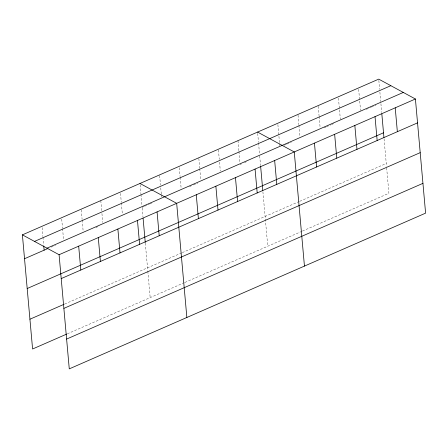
<?xml version="1.0" encoding="UTF-8"?>
<svg xmlns="http://www.w3.org/2000/svg" width="448" height="448" viewBox="0 0 448 448"><rect width="100%" height="100%" fill="white"/><g stroke="black" fill="none" stroke-linecap="round" stroke-linejoin="round"><path stroke-width="0.34" stroke-dasharray="2.24 1.68" d="M51.083 247.128L55.507 245.196M95.967 227.511L99.131 226.128M142.117 207.34L144.015 206.511M144.648 206.237L149.072 204.305M149.705 204.025L151.603 203.196M189.532 186.62L192.696 185.237M193.329 184.962L197.753 183.03M240.111 164.517L241.371 163.962M244.535 162.585L246.434 161.756M284.318 145.197L286.21 144.368M286.843 144.094L291.256 142.162M324.072 127.826L325.965 126.997M326.592 126.722L331.01 124.79M331.643 124.516L334.796 123.138M366.346 109.346L370.765 107.419M371.392 107.139L375.81 105.213M64.697 304.018L181.658 252.907M182.286 252.627L299.18 201.544M299.813 201.27L386.254 163.486M67.357 333.81L184.313 282.694M184.946 282.419L301.84 231.336M302.467 231.056L388.914 193.278L386.557 166.874M378.851 80.494L379.641 89.365M379.887 92.092L380.738 101.64M380.918 103.684L381.707 112.482M384.054 138.802L386.501 166.197M358.658 89.32L360.545 110.466M338.464 98.146L340.351 119.291M318.214 106.288L319.066 115.836M319.127 116.519L320.102 127.434M298.021 115.108L298.872 124.662M298.934 125.345L299.97 136.937M277.889 124.617L279.535 143.035M279.597 143.718L279.776 145.762M257.701 133.442L258.49 142.307M258.552 142.99L259.526 153.905M259.706 155.954L260.551 165.43M262.903 191.75L267.764 246.226M237.978 140.644L238.89 150.875M238.952 151.558L239.926 162.473M218.439 149.89L219.296 159.438M219.537 162.17L220.326 171.035M198.845 158.458L199.696 168.006M199.758 168.689L200.732 179.603M179.306 167.703L180.096 176.568M180.158 177.251L181.132 188.166M159.645 175.582L160.502 185.136M160.742 187.863L161.291 194.001M161.353 194.684L161.594 197.411M140.112 184.834L140.902 193.698M140.963 194.382L141.938 205.296M142.178 208.018L142.962 216.821M145.314 243.135L147.756 270.536M147.818 271.208L150.175 297.618M120.512 193.396L121.302 202.266M121.363 202.95L122.338 213.858M100.794 200.598L101.707 210.829M101.948 213.556L102.738 222.426M81.256 209.843L82.107 219.397M82.169 220.074L83.143 230.989M61.718 219.094L62.507 227.959M62.569 228.642L63.543 239.557M42.118 227.657L42.913 236.527M42.974 237.205L43.702 245.392"/><path stroke-width="0.67" d="M22.4 234.858L378.728 79.128L415.414 98.997L425.6 213.142L69.272 368.872L59.086 254.722L22.4 234.858L32.586 349.003L66.724 334.085M34.507 241.416L390.835 85.686M46.978 248.17L403.306 92.439M24.528 258.731L47.919 248.511M59.086 254.722L415.414 98.997M27.188 288.523L383.516 132.793M61.214 278.594L417.542 122.87M29.926 319.217L64.07 304.293M63.874 308.386L420.202 152.662M66.612 339.08L422.94 183.35M257.578 132.076L294.263 151.945L304.45 266.09M139.989 183.467L176.674 203.33L186.861 317.481M395.22 107.817L397.354 131.695M381.825 113.837L383.936 137.463M375.026 116.642L377.16 140.521M354.838 125.468L356.966 149.341M334.645 134.294L336.778 158.166M314.451 143.119L316.585 166.992M274.663 160.507L276.791 184.38M260.613 166.107L262.786 190.411M255.063 169.07L257.197 192.948M235.469 177.638L237.597 201.51M215.869 186.2L217.997 210.078M196.269 194.768L198.402 218.641M157.074 211.898L159.208 235.771M143.086 218.176L145.253 242.469M137.474 220.461L139.608 244.339M117.88 229.029L120.008 252.902M98.28 237.591L100.414 261.47M78.68 246.159L80.814 270.032M43.764 246.075L44.128 250.169"/></g></svg>
